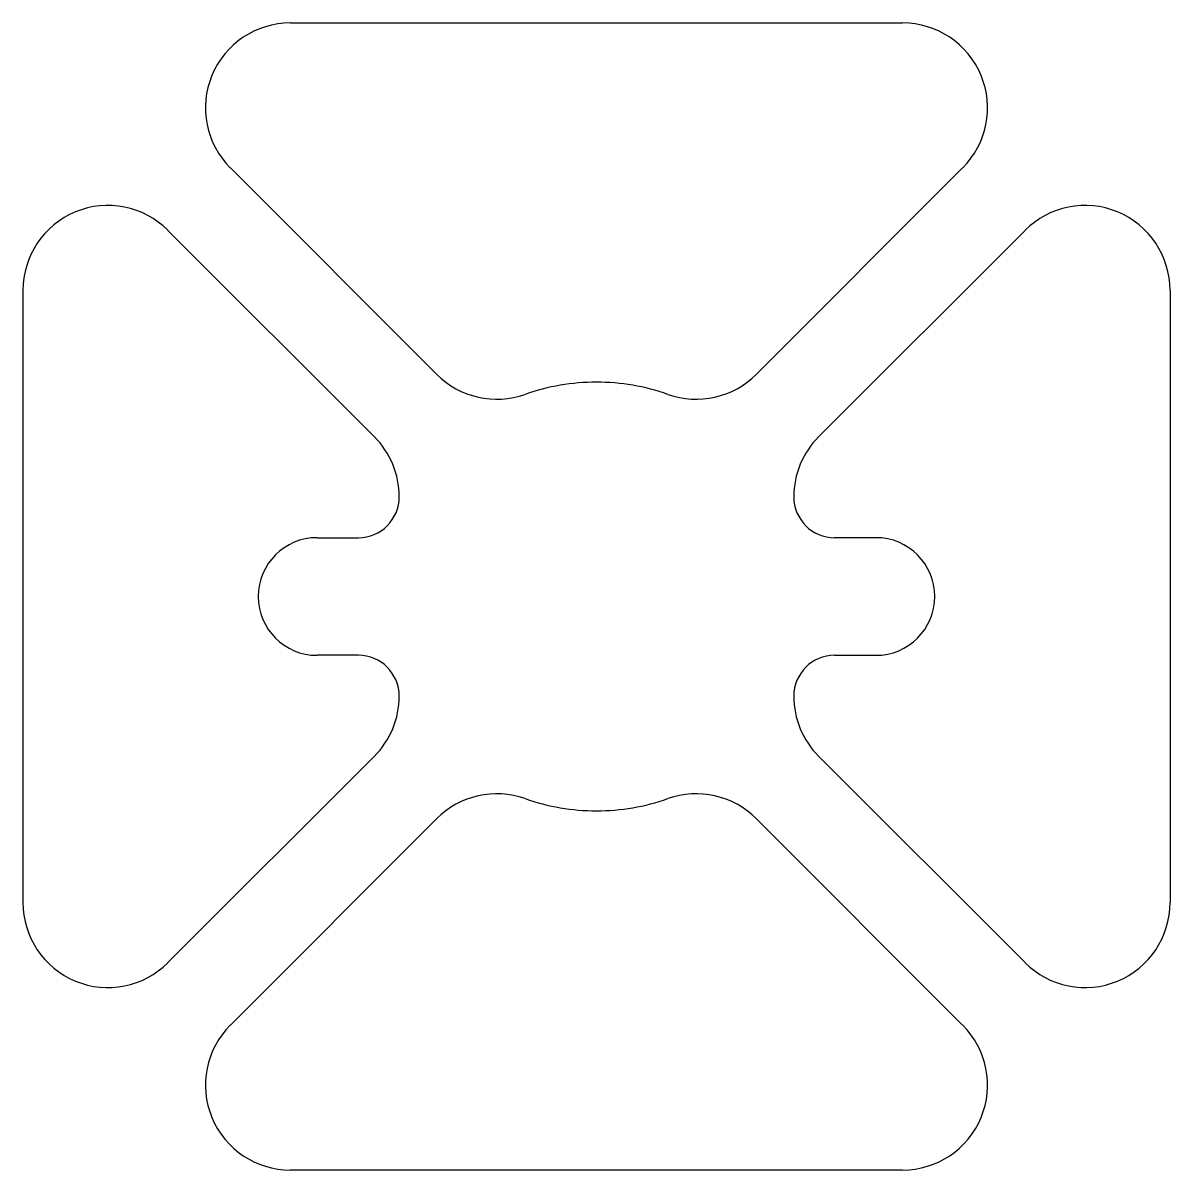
# Model space of a CAD drawing. Extents: x -39 to 39, y -39 to 39.
import ezdxf

# ---------------------------------------------------------------- set-up
doc = ezdxf.new("R2010")
doc.units = 0
doc.layers.add('CSK_PARTS$MODIFICATIONS', color=7, linetype='CONTINUOUS')

msp = doc.modelspace()

# ---------------------------------------------------------------- linework, layer by layer
at = {"layer": 'CSK_PARTS$MODIFICATIONS'}
for p, q in [((-20.815, 39), (20.815, 39)), ((-10.861, 15.104), (-24.898, 29.141)), ((24.898, 29.141), (10.861, 15.104)), ((-15.104, 10.861), (-29.141, 24.898)), ((15.104, 10.861), (29.141, 24.898)), ((-39, 20.815), (-39, -20.815)), ((39, 20.815), (39, -20.815)), ((-19, 4), (-16.19, 4)), ((19, 4), (16.19, 4)), ((-16.19, -4), (-19, -4)), ((16.19, -4), (19, -4)), ((-29.141, -24.898), (-15.104, -10.861)), ((29.141, -24.898), (15.104, -10.861)), ((-24.898, -29.141), (-10.861, -15.104)), ((10.861, -15.104), (24.898, -29.141)), ((20.815, -39), (-20.815, -39))]:
    msp.add_line(p, q, dxfattribs=at)
for centre, radius, start, end in [((-20.815, 33.225), 5.775, 90, 225), ((20.815, 33.225), 5.775, 315, 90), ((-33.225, 20.815), 5.775, 45, 180), ((33.225, 20.815), 5.775, 0, 135), ((-6.778, 19.188), 5.775, 225, 289.45455), ((6.778, 19.188), 5.775, 250.54545, 315), ((0, 0), 14.574, 90, 109.45455), ((0, 0), 14.574, 70.54545, 90), ((-19.188, 6.778), 5.775, 0, 45), ((19.188, 6.778), 5.775, 135, 180), ((-16.19, 6.778), 2.778, 270, 0), ((16.19, 6.778), 2.778, 180, 270), ((-19, 0), 4, 90, 270), ((19, 0), 4, 270, 90), ((-16.19, -6.778), 2.778, 0, 90), ((16.19, -6.778), 2.778, 90, 180), ((-19.188, -6.778), 5.775, 315, 360), ((19.188, -6.778), 5.775, 180, 225), ((-6.778, -19.188), 5.775, 70.54545, 135), ((0, 0), 14.574, 250.54545, 270), ((0, 0), 14.574, 270, 289.45455), ((6.778, -19.188), 5.775, 45, 109.45455), ((-33.225, -20.815), 5.775, 180, 315), ((33.225, -20.815), 5.775, 225, 0), ((-20.815, -33.225), 5.775, 135, 270), ((20.815, -33.225), 5.775, 270, 45)]:
    msp.add_arc(centre, radius, start, end, dxfattribs=at)

doc.saveas('drawing.dxf')
